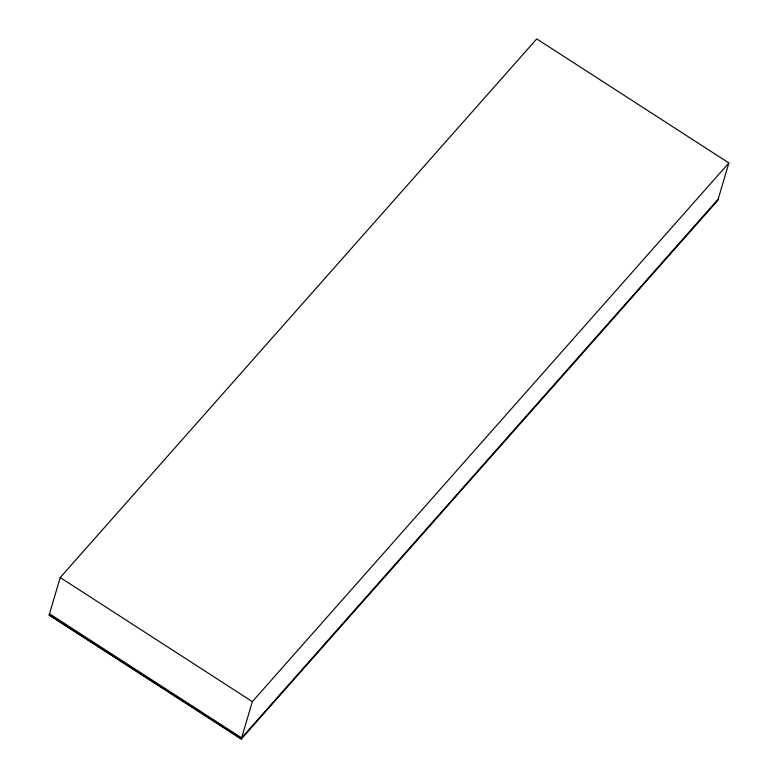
<?xml version="1.0" encoding="UTF-8"?>
<svg xmlns="http://www.w3.org/2000/svg" width="778" height="778" viewBox="0 0 778 778"><rect width="100%" height="100%" fill="white"/><g stroke="black" fill="none" stroke-linecap="round" stroke-linejoin="round"><path stroke-width="1.17" d="M49.131 615.028L60.227 577.548L536.752 38.9L728.869 162.972L717.773 200.452L241.248 739.1L49.131 615.028L180.408 699.422M241.248 739.1L252.344 701.63L728.869 162.972M718.143 199.197L241.618 737.855L49.5 613.774M60.227 577.548L252.344 701.63M182.451 700.735L193.673 707.99M195.716 709.303L240.606 738.303"/></g></svg>
